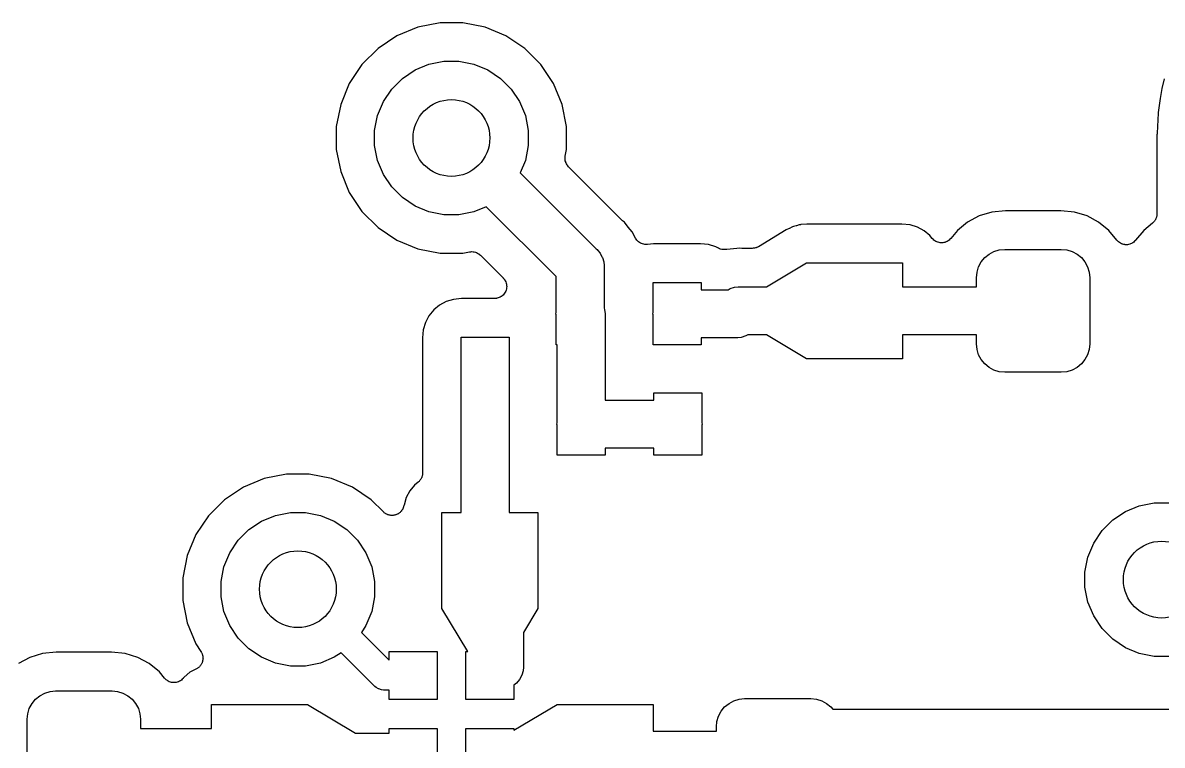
# Model space of a CAD drawing. Extents: x 113.2 to 188.8, y -123.8 to -78.2.
# Drawn here: x 124.57 to 130.5, y -90.76 to -87 of the extents above; entities that cross this region are included whole.
import ezdxf

# ---------------------------------------------------------------- set-up
doc = ezdxf.new("R2010")
doc.units = 0
doc.layers.add('BLACK', color=7, linetype='CONTINUOUS')

msp = doc.modelspace()

# ---------------------------------------------------------------- linework, layer by layer
at = {"layer": 'BLACK', "linetype": 'CONTINUOUS'}
for p, q in [((126.741, -87), (126.625, -87.0231)), ((126.859, -87), (126.741, -87)), ((126.975, -87.0231), (126.859, -87)), ((126.516, -87.0683), (126.418, -87.1339)), ((126.625, -87.0231), (126.516, -87.0683)), ((127.084, -87.0683), (126.975, -87.0231)), ((127.182, -87.1339), (127.084, -87.0683)), ((126.418, -87.1339), (126.334, -87.2175)), ((127.266, -87.2175), (127.182, -87.1339)), ((126.334, -87.2175), (126.268, -87.3158)), ((126.545, -87.2893), (126.611, -87.2455)), ((126.611, -87.2455), (126.683, -87.2154)), ((126.683, -87.2154), (126.761, -87.2)), ((126.761, -87.2), (126.839, -87.2)), ((126.839, -87.2), (126.917, -87.2154)), ((126.917, -87.2154), (126.989, -87.2455)), ((126.989, -87.2455), (127.055, -87.2893)), ((127.332, -87.3158), (127.266, -87.2175)), ((126.489, -87.345), (126.545, -87.2893)), ((127.055, -87.2893), (127.111, -87.345)), ((130.513, -87.2913), (130.5, -87.3414)), ((126.268, -87.3158), (126.223, -87.425)), ((126.446, -87.4105), (126.489, -87.345)), ((127.111, -87.345), (127.154, -87.4105)), ((127.377, -87.425), (127.332, -87.3158)), ((130.5, -87.3414), (130.492, -87.395)), ((126.223, -87.425), (126.2, -87.5409)), ((126.415, -87.4833), (126.446, -87.4105)), ((127.154, -87.4105), (127.185, -87.4833)), ((127.4, -87.5409), (127.377, -87.425)), ((130.492, -87.395), (130.481, -87.4675)), ((126.4, -87.5606), (126.415, -87.4833)), ((127.185, -87.4833), (127.2, -87.5606)), ((130.481, -87.4701), (130.476, -87.5745)), ((130.481, -87.4675), (130.481, -87.4676)), ((130.481, -87.4676), (130.481, -87.4701)), ((126.2, -87.5409), (126.2, -87.6591)), ((127.4, -87.6591), (127.4, -87.5409)), ((126.4, -87.6394), (126.4, -87.5606)), ((127.2, -87.5606), (127.2, -87.6394)), ((130.476, -87.5776), (130.475, -87.584)), ((130.475, -87.584), (130.475, -87.5905)), ((130.475, -87.5905), (130.475, -87.5914)), ((130.475, -87.5914), (130.475, -87.5925)), ((130.475, -87.5925), (130.475, -87.5936)), ((130.475, -87.5936), (130.475, -87.6)), ((130.475, -87.6), (130.475, -87.6064)), ((130.475, -87.6064), (130.475, -87.6073)), ((130.475, -87.6073), (130.475, -87.6084)), ((130.476, -87.5745), (130.476, -87.5754)), ((130.476, -87.5754), (130.476, -87.5765)), ((130.476, -87.5765), (130.476, -87.5776)), ((126.2, -87.6591), (126.223, -87.775)), ((126.415, -87.7167), (126.4, -87.6394)), ((127.2, -87.6394), (127.185, -87.7167)), ((127.393, -87.6939), (127.4, -87.6591)), ((130.475, -87.6084), (130.475, -87.6095)), ((130.475, -87.6095), (130.475, -87.9948)), ((126.446, -87.7895), (126.415, -87.7167)), ((127.185, -87.7167), (127.158, -87.7811)), ((127.392, -87.6997), (127.393, -87.6939)), ((127.392, -87.7056), (127.392, -87.6997)), ((127.392, -87.7059), (127.392, -87.7056)), ((127.392, -87.7062), (127.392, -87.7059)), ((127.392, -87.712), (127.392, -87.7062)), ((127.393, -87.7178), (127.392, -87.712)), ((127.393, -87.7181), (127.393, -87.7178)), ((127.393, -87.7184), (127.393, -87.7181)), ((127.395, -87.724), (127.393, -87.7184)), ((127.396, -87.7295), (127.395, -87.724)), ((126.223, -87.775), (126.268, -87.8842)), ((127.158, -87.7811), (127.554, -88.1773)), ((127.396, -87.7298), (127.396, -87.7295)), ((127.397, -87.7301), (127.396, -87.7298)), ((127.399, -87.7353), (127.397, -87.7301)), ((127.402, -87.7404), (127.399, -87.7353)), ((127.402, -87.7407), (127.402, -87.7404)), ((127.402, -87.7409), (127.402, -87.7407)), ((127.406, -87.7454), (127.402, -87.7409)), ((127.41, -87.75), (127.406, -87.7454)), ((127.41, -87.7505), (127.41, -87.75)), ((127.41, -87.7506), (127.41, -87.7505)), ((127.41, -87.7505), (127.41, -87.7505)), ((127.41, -87.7505), (127.41, -87.7505)), ((127.686, -88.0267), (127.41, -87.7506)), ((126.489, -87.855), (126.446, -87.7895)), ((126.268, -87.8842), (126.334, -87.9825)), ((126.545, -87.9107), (126.489, -87.855)), ((126.611, -87.9545), (126.545, -87.9107)), ((126.683, -87.9846), (126.611, -87.9545)), ((126.981, -87.9579), (126.917, -87.9846)), ((127.345, -88.3218), (126.981, -87.9579)), ((126.334, -87.9825), (126.418, -88.066)), ((126.761, -88), (126.683, -87.9846)), ((126.839, -88), (126.761, -88)), ((126.917, -87.9846), (126.839, -88)), ((129.549, -88.0056), (129.489, -88.0378)), ((129.615, -87.9857), (129.549, -88.0056)), ((129.686, -87.9787), (129.615, -87.9857)), ((129.974, -87.9787), (129.686, -87.9787)), ((130.045, -87.9857), (129.974, -87.9787)), ((130.111, -88.0056), (130.045, -87.9857)), ((130.171, -88.0378), (130.111, -88.0056)), ((130.469, -88.022), (130.468, -88.0245)), ((130.47, -88.0196), (130.469, -88.022)), ((130.471, -88.0164), (130.47, -88.0196)), ((130.472, -88.0132), (130.471, -88.0164)), ((130.473, -88.0105), (130.472, -88.0132)), ((130.474, -88.0079), (130.473, -88.0105)), ((130.475, -88.0012), (130.474, -88.0045)), ((130.474, -88.0045), (130.474, -88.0079)), ((130.475, -87.9948), (130.475, -87.9957)), ((130.475, -87.9957), (130.475, -87.9984)), ((130.475, -87.9984), (130.475, -88.0012)), ((126.418, -88.066), (126.516, -88.1317)), ((127.688, -88.0284), (127.686, -88.0267)), ((127.69, -88.0303), (127.688, -88.0284)), ((127.691, -88.0309), (127.69, -88.0303)), ((127.701, -88.0391), (127.691, -88.0309)), ((127.721, -88.0638), (127.701, -88.0391)), ((127.721, -88.0639), (127.721, -88.0638)), ((127.742, -88.0886), (127.721, -88.0639)), ((128.544, -88.079), (128.399, -88.166)), ((128.559, -88.072), (128.544, -88.079)), ((128.56, -88.0714), (128.559, -88.072)), ((128.561, -88.071), (128.56, -88.0714)), ((128.573, -88.0643), (128.561, -88.0706)), ((128.561, -88.0706), (128.561, -88.071)), ((128.577, -88.0627), (128.573, -88.0643)), ((128.573, -88.0643), (128.573, -88.0643)), ((128.581, -88.0613), (128.577, -88.0627)), ((128.582, -88.0609), (128.581, -88.0613)), ((128.595, -88.0576), (128.582, -88.0608)), ((128.582, -88.0608), (128.582, -88.0609)), ((128.596, -88.0572), (128.595, -88.0576)), ((128.597, -88.057), (128.596, -88.0572)), ((128.598, -88.0568), (128.597, -88.057)), ((128.611, -88.0529), (128.598, -88.0568)), ((128.615, -88.0521), (128.611, -88.0529)), ((128.611, -88.0529), (128.611, -88.0529)), ((128.619, -88.0515), (128.615, -88.0521)), ((128.62, -88.0513), (128.619, -88.0515)), ((128.621, -88.051), (128.62, -88.0513)), ((128.652, -88.0487), (128.621, -88.051)), ((129.147, -88.0487), (128.652, -88.0487)), ((129.189, -88.0529), (129.147, -88.0487)), ((129.227, -88.0643), (129.189, -88.0529)), ((129.262, -88.0829), (129.227, -88.0643)), ((129.436, -88.0811), (129.402, -88.123)), ((129.489, -88.0378), (129.436, -88.0811)), ((130.224, -88.0811), (130.171, -88.0378)), ((130.266, -88.1329), (130.224, -88.0811)), ((130.406, -88.0811), (130.364, -88.1329)), ((130.452, -88.0434), (130.406, -88.0811)), ((130.454, -88.0415), (130.452, -88.0434)), ((130.456, -88.0397), (130.454, -88.0415)), ((130.458, -88.0371), (130.456, -88.0397)), ((130.461, -88.0347), (130.458, -88.0371)), ((130.462, -88.0324), (130.461, -88.0347)), ((130.464, -88.0303), (130.462, -88.0324)), ((130.466, -88.0274), (130.464, -88.0303)), ((130.468, -88.0245), (130.466, -88.0274)), ((126.516, -88.1317), (126.625, -88.1769)), ((127.759, -88.1215), (127.742, -88.0886)), ((127.762, -88.1263), (127.759, -88.1215)), ((127.766, -88.1313), (127.762, -88.1263)), ((127.766, -88.1315), (127.766, -88.1313)), ((127.766, -88.1317), (127.766, -88.1315)), ((127.77, -88.1358), (127.766, -88.1317)), ((127.774, -88.14), (127.77, -88.1358)), ((127.774, -88.1402), (127.774, -88.14)), ((127.775, -88.1404), (127.774, -88.1402)), ((127.779, -88.1436), (127.775, -88.1404)), ((129.292, -88.1079), (129.262, -88.0829)), ((129.305, -88.123), (129.292, -88.1079)), ((129.309, -88.1272), (129.305, -88.123)), ((129.313, -88.1315), (129.309, -88.1272)), ((129.313, -88.1316), (129.313, -88.1315)), ((129.313, -88.1317), (129.313, -88.1316)), ((129.318, -88.135), (129.313, -88.1317)), ((129.323, -88.1383), (129.318, -88.135)), ((129.323, -88.1384), (129.323, -88.1383)), ((129.323, -88.1385), (129.323, -88.1384)), ((129.329, -88.1408), (129.323, -88.1385)), ((129.334, -88.1431), (129.329, -88.1408)), ((129.377, -88.1411), (129.371, -88.1434)), ((129.382, -88.1389), (129.377, -88.1411)), ((129.387, -88.1355), (129.382, -88.1388)), ((129.382, -88.1388), (129.382, -88.1388)), ((129.382, -88.1388), (129.382, -88.1389)), ((129.392, -88.1323), (129.387, -88.1355)), ((129.393, -88.132), (129.392, -88.1321)), ((129.392, -88.1321), (129.392, -88.1323)), ((129.397, -88.1277), (129.393, -88.132)), ((129.401, -88.1237), (129.397, -88.1277)), ((129.402, -88.123), (129.401, -88.1234)), ((129.401, -88.1234), (129.401, -88.1234)), ((129.401, -88.1234), (129.401, -88.1234)), ((129.401, -88.1234), (129.401, -88.1237)), ((130.271, -88.1372), (130.266, -88.1329)), ((130.275, -88.1413), (130.271, -88.1372)), ((130.275, -88.1414), (130.275, -88.1413)), ((130.275, -88.1416), (130.275, -88.1414)), ((130.28, -88.1449), (130.275, -88.1416)), ((130.354, -88.1421), (130.349, -88.1454)), ((130.355, -88.1419), (130.354, -88.142)), ((130.354, -88.142), (130.354, -88.1421)), ((130.359, -88.1378), (130.355, -88.1419)), ((130.363, -88.1336), (130.359, -88.1378)), ((130.364, -88.1329), (130.363, -88.1333)), ((130.363, -88.1333), (130.363, -88.1333)), ((130.363, -88.1333), (130.363, -88.1333)), ((130.363, -88.1333), (130.363, -88.1336)), ((126.625, -88.1769), (126.741, -88.2)), ((126.741, -88.2), (126.859, -88.2)), ((126.859, -88.2), (126.894, -88.1931)), ((126.894, -88.193), (126.895, -88.1929)), ((126.894, -88.1931), (126.894, -88.193)), ((126.894, -88.193), (126.894, -88.193)), ((126.894, -88.193), (126.894, -88.193)), ((126.895, -88.1929), (126.901, -88.1924)), ((126.901, -88.1924), (126.906, -88.1919)), ((126.906, -88.1919), (126.907, -88.1919)), ((126.907, -88.1919), (126.907, -88.1919)), ((126.907, -88.1919), (126.913, -88.1925)), ((126.913, -88.1925), (126.919, -88.1931)), ((126.919, -88.1931), (126.919, -88.1932)), ((126.919, -88.1932), (126.919, -88.1932)), ((126.919, -88.1932), (126.925, -88.195)), ((126.925, -88.195), (126.93, -88.1967)), ((126.93, -88.1967), (126.931, -88.1968)), ((126.931, -88.1968), (126.931, -88.1969)), ((126.931, -88.1969), (126.936, -88.1997)), ((126.936, -88.1997), (126.941, -88.2025)), ((127.554, -88.1773), (127.559, -88.1812)), ((127.559, -88.1812), (127.563, -88.1859)), ((127.563, -88.1859), (127.563, -88.1859)), ((127.563, -88.1859), (127.574, -88.2002)), ((127.574, -88.2002), (127.584, -88.2181)), ((127.784, -88.147), (127.779, -88.1436)), ((127.785, -88.1471), (127.784, -88.147)), ((127.785, -88.1472), (127.785, -88.1471)), ((127.79, -88.1495), (127.785, -88.1472)), ((127.796, -88.1518), (127.79, -88.1495)), ((127.796, -88.1519), (127.796, -88.1518)), ((127.796, -88.1518), (127.796, -88.1518)), ((127.802, -88.1531), (127.796, -88.1519)), ((127.808, -88.1543), (127.802, -88.1531)), ((127.808, -88.1544), (127.808, -88.1543)), ((127.808, -88.1543), (127.808, -88.1543)), ((127.814, -88.1544), (127.808, -88.1544)), ((127.82, -88.1545), (127.814, -88.1544)), ((127.821, -88.1544), (127.82, -88.1544)), ((127.82, -88.1544), (127.82, -88.1544)), ((127.82, -88.1544), (127.82, -88.1544)), ((127.82, -88.1544), (127.82, -88.1545)), ((127.853, -88.1512), (127.821, -88.1544)), ((128.097, -88.1512), (127.853, -88.1512)), ((128.139, -88.1554), (128.097, -88.1512)), ((128.177, -88.1668), (128.139, -88.1554)), ((128.191, -88.1743), (128.177, -88.1668)), ((128.196, -88.1765), (128.191, -88.1743)), ((128.202, -88.1788), (128.196, -88.1765)), ((128.202, -88.179), (128.202, -88.1788)), ((128.202, -88.1788), (128.202, -88.1788)), ((128.208, -88.1801), (128.202, -88.179)), ((128.214, -88.1813), (128.208, -88.1801)), ((128.214, -88.1814), (128.214, -88.1813)), ((128.214, -88.1813), (128.214, -88.1813)), ((128.22, -88.1814), (128.214, -88.1814)), ((128.226, -88.1815), (128.22, -88.1814)), ((128.232, -88.1803), (128.226, -88.1814)), ((128.226, -88.1814), (128.226, -88.1814)), ((128.226, -88.1814), (128.226, -88.1815)), ((128.234, -88.1799), (128.232, -88.1803)), ((128.287, -88.1747), (128.234, -88.1799)), ((128.3, -88.1734), (128.287, -88.1747)), ((128.287, -88.1747), (128.287, -88.1747)), ((128.313, -88.1747), (128.3, -88.1734)), ((128.316, -88.1747), (128.313, -88.1747)), ((128.318, -88.175), (128.316, -88.1747)), ((128.319, -88.175), (128.318, -88.175)), ((128.366, -88.175), (128.319, -88.175)), ((128.371, -88.1746), (128.366, -88.175)), ((128.375, -88.1744), (128.371, -88.1746)), ((128.377, -88.174), (128.375, -88.1744)), ((128.379, -88.1738), (128.377, -88.174)), ((128.383, -88.1726), (128.379, -88.1738)), ((128.387, -88.1716), (128.383, -88.1726)), ((128.389, -88.1708), (128.387, -88.1716)), ((128.39, -88.1703), (128.389, -88.1708)), ((128.394, -88.1683), (128.39, -88.1703)), ((128.398, -88.1665), (128.394, -88.1683)), ((128.399, -88.166), (128.398, -88.1665)), ((129.335, -88.1432), (129.334, -88.1431)), ((129.341, -88.1444), (129.335, -88.1432)), ((129.335, -88.1432), (129.335, -88.1432)), ((129.346, -88.1456), (129.341, -88.1444)), ((129.347, -88.1456), (129.346, -88.1456)), ((129.347, -88.1457), (129.347, -88.1456)), ((129.353, -88.1457), (129.347, -88.1457)), ((129.359, -88.1458), (129.353, -88.1457)), ((129.365, -88.1446), (129.359, -88.1457)), ((129.359, -88.1457), (129.359, -88.1457)), ((129.359, -88.1457), (129.359, -88.1458)), ((129.371, -88.1435), (129.365, -88.1446)), ((129.371, -88.1434), (129.371, -88.1434)), ((129.371, -88.1434), (129.371, -88.1435)), ((129.601, -88.2049), (129.626, -88.1912)), ((129.626, -88.1912), (129.654, -88.1828)), ((129.654, -88.1828), (129.683, -88.18)), ((129.683, -88.18), (129.977, -88.18)), ((129.977, -88.18), (130.006, -88.1828)), ((130.006, -88.1828), (130.034, -88.1912)), ((130.034, -88.1912), (130.059, -88.2049)), ((130.285, -88.1482), (130.28, -88.1449)), ((130.285, -88.1483), (130.285, -88.1482)), ((130.285, -88.1484), (130.285, -88.1483)), ((130.291, -88.1506), (130.285, -88.1484)), ((130.296, -88.153), (130.291, -88.1506)), ((130.296, -88.1531), (130.296, -88.153)), ((130.297, -88.1531), (130.296, -88.1531)), ((130.302, -88.1543), (130.297, -88.1531)), ((130.308, -88.1555), (130.302, -88.1543)), ((130.309, -88.1556), (130.308, -88.1555)), ((130.308, -88.1555), (130.308, -88.1555)), ((130.314, -88.1556), (130.309, -88.1556)), ((130.321, -88.1556), (130.314, -88.1556)), ((130.327, -88.1545), (130.321, -88.1556)), ((130.321, -88.1556), (130.321, -88.1556)), ((130.321, -88.1556), (130.321, -88.1556)), ((130.333, -88.1534), (130.327, -88.1545)), ((130.338, -88.151), (130.333, -88.1533)), ((130.333, -88.1533), (130.333, -88.1533)), ((130.333, -88.1533), (130.333, -88.1534)), ((130.344, -88.1488), (130.338, -88.151)), ((130.349, -88.1454), (130.344, -88.1486)), ((130.344, -88.1486), (130.344, -88.1487)), ((130.344, -88.1487), (130.344, -88.1488)), ((126.941, -88.2025), (126.941, -88.2027)), ((126.941, -88.2027), (126.942, -88.2028)), ((126.942, -88.2028), (126.946, -88.2066)), ((126.946, -88.2066), (126.951, -88.2103)), ((126.951, -88.2103), (127.069, -88.3289)), ((127.584, -88.2181), (127.586, -88.2219)), ((127.586, -88.2219), (127.593, -88.2455)), ((127.593, -88.2455), (127.595, -88.2639)), ((128.442, -88.375), (128.65, -88.25)), ((128.65, -88.25), (129.15, -88.25)), ((129.15, -88.25), (129.15, -88.375)), ((129.546, -88.2711), (129.56, -88.2456)), ((129.56, -88.2456), (129.578, -88.2232)), ((129.578, -88.2232), (129.601, -88.2049)), ((130.059, -88.2049), (130.082, -88.2232)), ((130.082, -88.2232), (130.1, -88.2456)), ((130.1, -88.2456), (130.114, -88.2711)), ((127.595, -88.2639), (127.595, -88.2639)), ((127.595, -88.2639), (127.596, -88.27)), ((127.596, -88.27), (127.595, -88.2761)), ((127.595, -88.2761), (127.595, -88.485)), ((129.535, -88.3275), (129.538, -88.2987)), ((129.538, -88.2987), (129.546, -88.2711)), ((130.114, -88.2711), (130.122, -88.2987)), ((130.122, -88.2987), (130.125, -88.3275)), ((127.069, -88.3289), (127.07, -88.3294)), ((127.07, -88.3294), (127.07, -88.3294)), ((127.07, -88.3294), (127.07, -88.3294)), ((127.07, -88.3294), (127.07, -88.3296)), ((127.07, -88.3296), (127.074, -88.3342)), ((127.074, -88.3342), (127.077, -88.339)), ((127.077, -88.339), (127.078, -88.3391)), ((127.078, -88.3391), (127.078, -88.3391)), ((127.078, -88.3391), (127.08, -88.3444)), ((127.08, -88.3444), (127.083, -88.3498)), ((127.083, -88.3498), (127.083, -88.3499)), ((127.083, -88.3499), (127.083, -88.35)), ((127.083, -88.35), (127.085, -88.3555)), ((127.085, -88.3555), (127.087, -88.3616)), ((127.087, -88.3616), (127.087, -88.3617)), ((127.087, -88.3617), (127.087, -88.3618)), ((127.087, -88.3618), (127.087, -88.3677)), ((127.087, -88.3677), (127.088, -88.3738)), ((127.088, -88.374), (127.087, -88.3801)), ((127.088, -88.3738), (127.088, -88.3739)), ((127.088, -88.3739), (127.088, -88.374)), ((127.345, -88.3525), (127.345, -88.3218)), ((127.345, -88.5089), (127.345, -88.3525)), ((127.345, -88.3525), (127.345, -88.3525)), ((127.85, -88.5089), (127.85, -88.3525)), ((127.85, -88.3525), (128.1, -88.3525)), ((128.1, -88.3525), (128.1, -88.39)), ((128.252, -88.384), (128.275, -88.3768)), ((128.275, -88.3768), (128.294, -88.375)), ((128.294, -88.375), (128.3, -88.3744)), ((128.294, -88.375), (128.294, -88.375)), ((128.3, -88.3744), (128.306, -88.375)), ((128.306, -88.375), (128.442, -88.375)), ((129.15, -88.375), (129.535, -88.375)), ((129.535, -88.375), (129.535, -88.3275)), ((130.125, -88.3275), (130.125, -88.6725)), ((126.853, -88.4362), (126.811, -88.4404)), ((127.025, -88.4362), (126.853, -88.4362)), ((127.031, -88.4356), (127.025, -88.4362)), ((127.037, -88.4351), (127.031, -88.4356)), ((127.043, -88.4332), (127.037, -88.435)), ((127.037, -88.435), (127.037, -88.435)), ((127.037, -88.435), (127.037, -88.4351)), ((127.049, -88.4316), (127.043, -88.4332)), ((127.054, -88.4285), (127.049, -88.4315)), ((127.049, -88.4315), (127.049, -88.4315)), ((127.049, -88.4315), (127.049, -88.4316)), ((127.059, -88.4258), (127.054, -88.4285)), ((127.06, -88.4258), (127.059, -88.4258)), ((127.065, -88.4218), (127.06, -88.4257)), ((127.06, -88.4257), (127.06, -88.4258)), ((127.069, -88.4181), (127.065, -88.4218)), ((127.073, -88.4132), (127.069, -88.418)), ((127.069, -88.418), (127.069, -88.418)), ((127.069, -88.418), (127.069, -88.4181)), ((127.077, -88.4087), (127.073, -88.4132)), ((127.08, -88.4033), (127.077, -88.4085)), ((127.077, -88.4085), (127.077, -88.4086)), ((127.077, -88.4086), (127.077, -88.4087)), ((127.083, -88.3979), (127.08, -88.4033)), ((127.085, -88.392), (127.083, -88.3977)), ((127.083, -88.3977), (127.083, -88.3978)), ((127.083, -88.3978), (127.083, -88.3979)), ((127.086, -88.3862), (127.085, -88.392)), ((127.087, -88.3801), (127.086, -88.386)), ((127.086, -88.386), (127.086, -88.3861)), ((127.086, -88.3861), (127.086, -88.3862)), ((128.1, -88.39), (128.241, -88.39)), ((128.241, -88.39), (128.252, -88.384)), ((126.708, -88.4954), (126.683, -88.5258)), ((126.738, -88.4704), (126.708, -88.4954)), ((126.773, -88.4518), (126.738, -88.4704)), ((126.811, -88.4404), (126.773, -88.4518)), ((127.595, -88.485), (127.598, -88.4955)), ((127.598, -88.4955), (127.6, -88.5139)), ((126.683, -88.5258), (126.664, -88.5606)), ((127.344, -88.515), (127.345, -88.5089)), ((127.345, -88.5211), (127.344, -88.515)), ((127.345, -88.6775), (127.345, -88.5211)), ((127.6, -88.5139), (127.6, -88.5139)), ((127.6, -88.5139), (127.601, -88.52)), ((127.601, -88.52), (127.6, -88.5261)), ((127.6, -88.5261), (127.6, -88.965)), ((127.849, -88.515), (127.85, -88.5089)), ((127.85, -88.5211), (127.849, -88.515)), ((127.85, -88.6775), (127.85, -88.5211)), ((126.653, -88.5983), (126.649, -88.6406)), ((126.664, -88.5606), (126.653, -88.5983)), ((126.649, -88.6406), (126.649, -88.9594)), ((126.85, -88.7939), (126.85, -88.6375)), ((126.85, -88.6375), (127.1, -88.6375)), ((127.1, -88.6375), (127.1, -89.55)), ((128.279, -88.64), (128.1, -88.64)), ((128.1, -88.64), (128.1, -88.6775)), ((128.285, -88.6406), (128.279, -88.64)), ((128.291, -88.64), (128.285, -88.6406)), ((128.31, -88.6382), (128.291, -88.64)), ((128.291, -88.64), (128.291, -88.64)), ((128.333, -88.631), (128.31, -88.6382)), ((128.344, -88.625), (128.333, -88.631)), ((128.442, -88.625), (128.344, -88.625)), ((128.65, -88.75), (128.442, -88.625)), ((129.535, -88.625), (129.15, -88.625)), ((129.15, -88.625), (129.15, -88.75)), ((129.535, -88.6725), (129.535, -88.625)), ((129.538, -88.7013), (129.535, -88.6725)), ((130.125, -88.6725), (130.122, -88.7013)), ((127.35, -88.6775), (127.345, -88.6775)), ((127.35, -88.9275), (127.35, -88.6775)), ((128.1, -88.6775), (127.85, -88.6775)), ((129.546, -88.7289), (129.538, -88.7013)), ((129.56, -88.7544), (129.546, -88.7289)), ((130.114, -88.7289), (130.1, -88.7544)), ((130.122, -88.7013), (130.114, -88.7289)), ((126.85, -89.55), (126.85, -88.7939)), ((129.15, -88.75), (128.65, -88.75)), ((129.578, -88.7768), (129.56, -88.7544)), ((129.601, -88.7951), (129.578, -88.7768)), ((130.082, -88.7768), (130.059, -88.7951)), ((130.1, -88.7544), (130.082, -88.7768)), ((129.626, -88.8088), (129.601, -88.7951)), ((129.654, -88.8172), (129.626, -88.8088)), ((129.683, -88.82), (129.654, -88.8172)), ((129.977, -88.82), (129.683, -88.82)), ((130.006, -88.8172), (129.977, -88.82)), ((130.034, -88.8088), (130.006, -88.8172)), ((130.059, -88.7951), (130.034, -88.8088)), ((126.649, -88.9594), (126.65, -88.9692)), ((126.65, -88.9692), (126.65, -88.9701)), ((126.65, -88.9701), (126.65, -88.9728)), ((126.65, -88.9728), (126.65, -88.9754)), ((127.35, -89.0839), (127.35, -88.9275)), ((127.6, -88.965), (127.855, -88.965)), ((127.855, -88.965), (127.855, -88.9275)), ((127.855, -88.9275), (128.105, -88.9275)), ((128.105, -88.9275), (128.105, -89.0839)), ((126.65, -88.9754), (126.65, -89.3436)), ((127.349, -89.09), (127.35, -89.0839)), ((127.35, -89.0961), (127.349, -89.09)), ((128.105, -89.0839), (128.106, -89.09)), ((128.106, -89.09), (128.105, -89.0961)), ((127.35, -89.2525), (127.35, -89.0961)), ((128.105, -89.0961), (128.105, -89.2525)), ((127.6, -89.2525), (127.35, -89.2525)), ((127.855, -89.215), (127.6, -89.215)), ((127.6, -89.215), (127.6, -89.2525)), ((127.855, -89.2525), (127.855, -89.215)), ((128.105, -89.2525), (127.855, -89.2525)), ((125.825, -89.3731), (125.716, -89.4183)), ((125.941, -89.35), (125.825, -89.3731)), ((126.059, -89.35), (125.941, -89.35)), ((126.175, -89.3731), (126.059, -89.35)), ((126.284, -89.4183), (126.175, -89.3731)), ((126.631, -89.3885), (126.629, -89.3902)), ((126.633, -89.3859), (126.631, -89.3885)), ((126.636, -89.3835), (126.633, -89.3859)), ((126.637, -89.3812), (126.636, -89.3835)), ((126.639, -89.3791), (126.637, -89.3812)), ((126.641, -89.3762), (126.639, -89.3791)), ((126.643, -89.3733), (126.641, -89.3762)), ((126.644, -89.3708), (126.643, -89.3733)), ((126.645, -89.3684), (126.644, -89.3708)), ((126.646, -89.3651), (126.645, -89.3684)), ((126.647, -89.362), (126.646, -89.3651)), ((126.648, -89.3593), (126.647, -89.362)), ((126.649, -89.3567), (126.648, -89.3593)), ((126.65, -89.35), (126.649, -89.3533)), ((126.649, -89.3533), (126.649, -89.3567)), ((126.65, -89.3436), (126.65, -89.3445)), ((126.65, -89.3445), (126.65, -89.3472)), ((126.65, -89.3472), (126.65, -89.35)), ((125.716, -89.4183), (125.618, -89.4839)), ((126.382, -89.4839), (126.284, -89.4183)), ((126.583, -89.4384), (126.564, -89.4731)), ((126.608, -89.4079), (126.583, -89.4384)), ((126.627, -89.3922), (126.608, -89.4079)), ((126.629, -89.3902), (126.627, -89.3922)), ((125.618, -89.4839), (125.534, -89.5675)), ((126.446, -89.5475), (126.382, -89.4839)), ((126.564, -89.4731), (126.553, -89.5117)), ((130.383, -89.5154), (130.461, -89.5)), ((130.461, -89.5), (130.539, -89.5)), ((125.811, -89.5955), (125.883, -89.5654)), ((125.883, -89.5654), (125.961, -89.55)), ((125.961, -89.55), (126.039, -89.55)), ((126.039, -89.55), (126.117, -89.5654)), ((126.117, -89.5654), (126.189, -89.5955)), ((126.448, -89.5494), (126.446, -89.5475)), ((126.45, -89.5515), (126.448, -89.5494)), ((126.453, -89.5533), (126.45, -89.5515)), ((126.456, -89.5553), (126.453, -89.5533)), ((126.458, -89.5567), (126.456, -89.5553)), ((126.461, -89.5584), (126.458, -89.5567)), ((126.464, -89.5596), (126.461, -89.5584)), ((126.466, -89.5611), (126.464, -89.5596)), ((126.469, -89.562), (126.466, -89.5611)), ((126.472, -89.5631), (126.469, -89.562)), ((126.475, -89.5638), (126.472, -89.5631)), ((126.478, -89.5647), (126.475, -89.5638)), ((126.481, -89.565), (126.478, -89.5647)), ((126.484, -89.5656), (126.481, -89.565)), ((126.487, -89.5656), (126.484, -89.5656)), ((126.49, -89.5659), (126.487, -89.5656)), ((126.493, -89.5657), (126.49, -89.5659)), ((126.496, -89.5657), (126.493, -89.5657)), ((126.499, -89.5651), (126.496, -89.5657)), ((126.502, -89.5648), (126.499, -89.5651)), ((126.505, -89.5639), (126.502, -89.5648)), ((126.508, -89.5634), (126.505, -89.5639)), ((126.511, -89.5622), (126.508, -89.5634)), ((126.514, -89.5613), (126.511, -89.5622)), ((126.517, -89.5599), (126.514, -89.5613)), ((126.52, -89.5588), (126.517, -89.5599)), ((126.522, -89.557), (126.52, -89.5588)), ((126.525, -89.5556), (126.522, -89.557)), ((126.527, -89.5537), (126.525, -89.5556)), ((126.53, -89.5521), (126.527, -89.5537)), ((126.532, -89.5498), (126.53, -89.5521)), ((126.535, -89.5478), (126.532, -89.5498)), ((126.537, -89.5456), (126.535, -89.5478)), ((126.539, -89.5435), (126.537, -89.5456)), ((126.54, -89.5409), (126.539, -89.5435)), ((126.542, -89.5384), (126.54, -89.5409)), ((126.544, -89.5358), (126.542, -89.5384)), ((126.546, -89.5334), (126.544, -89.5358)), ((126.547, -89.5304), (126.546, -89.5334)), ((126.548, -89.5276), (126.547, -89.5304)), ((126.549, -89.5248), (126.548, -89.5276)), ((126.55, -89.5221), (126.549, -89.5248)), ((126.551, -89.519), (126.55, -89.5221)), ((126.552, -89.5159), (126.551, -89.519)), ((126.553, -89.5117), (126.552, -89.513)), ((126.552, -89.513), (126.552, -89.5159)), ((126.75, -90.05), (126.75, -89.55)), ((126.75, -89.55), (126.85, -89.55)), ((127.1, -89.55), (127.25, -89.55)), ((127.25, -89.55), (127.25, -90.05)), ((130.245, -89.5893), (130.311, -89.5455)), ((130.311, -89.5455), (130.383, -89.5154)), ((125.534, -89.5675), (125.468, -89.6658)), ((125.745, -89.6393), (125.811, -89.5955)), ((126.189, -89.5955), (126.255, -89.6393)), ((130.189, -89.645), (130.245, -89.5893)), ((125.468, -89.6658), (125.423, -89.775)), ((125.689, -89.695), (125.745, -89.6393)), ((126.255, -89.6393), (126.311, -89.695)), ((130.146, -89.7105), (130.189, -89.645)), ((125.646, -89.7605), (125.689, -89.695)), ((126.311, -89.695), (126.354, -89.7605)), ((130.115, -89.7833), (130.146, -89.7105)), ((125.423, -89.775), (125.4, -89.8909)), ((125.615, -89.8333), (125.646, -89.7605)), ((126.354, -89.7605), (126.385, -89.8333)), ((130.1, -89.8606), (130.115, -89.7833)), ((125.6, -89.9106), (125.615, -89.8333)), ((126.385, -89.8333), (126.4, -89.9106)), ((130.1, -89.9394), (130.1, -89.8606)), ((125.4, -89.8909), (125.4, -90.0091)), ((125.6, -89.9894), (125.6, -89.9106)), ((126.4, -89.9106), (126.4, -89.9894)), ((130.115, -90.0167), (130.1, -89.9394)), ((125.4, -90.0091), (125.423, -90.125)), ((125.615, -90.0667), (125.6, -89.9894)), ((126.4, -89.9894), (126.385, -90.0667)), ((130.146, -90.0895), (130.115, -90.0167)), ((125.646, -90.1395), (125.615, -90.0667)), ((126.385, -90.0667), (126.354, -90.1395)), ((126.885, -90.275), (126.75, -90.05)), ((127.25, -90.05), (127.175, -90.175)), ((130.189, -90.155), (130.146, -90.0895)), ((125.423, -90.125), (125.468, -90.2342)), ((125.689, -90.205), (125.646, -90.1395)), ((126.354, -90.1395), (126.331, -90.1748)), ((130.245, -90.2107), (130.189, -90.155)), ((125.745, -90.2607), (125.689, -90.205)), ((126.331, -90.1748), (126.475, -90.3189)), ((127.175, -90.175), (127.175, -90.3561)), ((130.311, -90.2545), (130.245, -90.2107)), ((124.741, -90.2787), (124.67, -90.2857)), ((125.029, -90.2787), (124.741, -90.2787)), ((125.1, -90.2857), (125.029, -90.2787)), ((125.468, -90.2342), (125.495, -90.2743)), ((125.495, -90.2743), (125.496, -90.2751)), ((125.496, -90.2751), (125.497, -90.2776)), ((125.497, -90.2776), (125.498, -90.28)), ((125.811, -90.3045), (125.745, -90.2607)), ((126.475, -90.3189), (126.475, -90.275)), ((126.475, -90.275), (126.725, -90.275)), ((126.725, -90.275), (126.725, -90.525)), ((126.875, -90.525), (126.875, -90.275)), ((126.875, -90.275), (126.885, -90.275)), ((130.383, -90.2846), (130.311, -90.2545)), ((124.604, -90.3056), (124.544, -90.3378)), ((124.67, -90.2857), (124.604, -90.3056)), ((125.166, -90.3056), (125.1, -90.2857)), ((125.226, -90.3378), (125.166, -90.3056)), ((125.279, -90.3811), (125.226, -90.3378)), ((125.498, -90.28), (125.5, -90.283)), ((125.499, -90.3364), (125.498, -90.339)), ((125.501, -90.3338), (125.499, -90.3364)), ((125.5, -90.283), (125.501, -90.2859)), ((125.501, -90.2859), (125.502, -90.2887)), ((125.502, -90.3307), (125.501, -90.3338)), ((125.502, -90.2887), (125.503, -90.2914)), ((125.503, -90.3277), (125.502, -90.3307)), ((125.503, -90.2914), (125.504, -90.2946)), ((125.504, -90.3221), (125.503, -90.3249)), ((125.503, -90.3249), (125.503, -90.3277)), ((125.504, -90.2946), (125.505, -90.2977)), ((125.505, -90.3189), (125.504, -90.3221)), ((125.505, -90.2977), (125.505, -90.3006)), ((125.505, -90.3006), (125.505, -90.3034)), ((125.505, -90.3034), (125.505, -90.3067)), ((125.505, -90.3067), (125.506, -90.31)), ((125.506, -90.31), (125.505, -90.3128)), ((125.505, -90.3128), (125.505, -90.3157)), ((125.505, -90.3157), (125.505, -90.3189)), ((125.883, -90.3346), (125.811, -90.3045)), ((125.961, -90.35), (125.883, -90.3346)), ((126.117, -90.3346), (126.039, -90.35)), ((126.189, -90.3045), (126.117, -90.3346)), ((126.225, -90.2809), (126.189, -90.3045)), ((126.394, -90.4504), (126.225, -90.2809)), ((130.461, -90.3), (130.383, -90.2846)), ((130.539, -90.3), (130.461, -90.3)), ((125.306, -90.4139), (125.279, -90.3811)), ((125.438, -90.3829), (125.408, -90.4079)), ((125.472, -90.3647), (125.438, -90.3829)), ((125.475, -90.3631), (125.472, -90.3647)), ((125.477, -90.3617), (125.475, -90.3631)), ((125.48, -90.3597), (125.477, -90.3617)), ((125.483, -90.3579), (125.48, -90.3597)), ((125.485, -90.3558), (125.483, -90.3579)), ((125.487, -90.354), (125.485, -90.3558)), ((125.489, -90.3515), (125.487, -90.354)), ((125.491, -90.3492), (125.489, -90.3515)), ((125.493, -90.3468), (125.491, -90.3492)), ((125.495, -90.3446), (125.493, -90.3468)), ((125.496, -90.3417), (125.495, -90.3446)), ((125.498, -90.339), (125.496, -90.3417)), ((126.039, -90.35), (125.961, -90.35)), ((127.173, -90.3745), (127.166, -90.3981)), ((127.175, -90.3561), (127.173, -90.3745)), ((125.31, -90.4181), (125.306, -90.4139)), ((125.314, -90.4223), (125.31, -90.4181)), ((125.314, -90.4224), (125.314, -90.4223)), ((125.314, -90.4226), (125.314, -90.4224)), ((125.32, -90.4259), (125.314, -90.4226)), ((125.324, -90.4292), (125.32, -90.4259)), ((125.325, -90.4293), (125.324, -90.4292)), ((125.325, -90.4294), (125.325, -90.4293)), ((125.33, -90.4317), (125.325, -90.4294)), ((125.336, -90.434), (125.33, -90.4317)), ((125.336, -90.4341), (125.336, -90.434)), ((125.336, -90.434), (125.336, -90.434)), ((125.342, -90.4353), (125.336, -90.4341)), ((125.348, -90.4365), (125.342, -90.4353)), ((125.354, -90.4366), (125.348, -90.4365)), ((125.348, -90.4365), (125.348, -90.4365)), ((125.348, -90.4365), (125.348, -90.4365)), ((125.36, -90.4366), (125.354, -90.4366)), ((125.366, -90.4355), (125.36, -90.4366)), ((125.36, -90.4366), (125.36, -90.4366)), ((125.36, -90.4366), (125.36, -90.4366)), ((125.372, -90.4344), (125.366, -90.4355)), ((125.378, -90.432), (125.372, -90.4343)), ((125.372, -90.4343), (125.372, -90.4343)), ((125.372, -90.4343), (125.372, -90.4344)), ((125.383, -90.4298), (125.378, -90.432)), ((125.384, -90.4297), (125.383, -90.4298)), ((125.389, -90.4264), (125.384, -90.4296)), ((125.384, -90.4296), (125.384, -90.4297)), ((125.394, -90.4231), (125.389, -90.4264)), ((125.398, -90.4187), (125.394, -90.4229)), ((125.394, -90.4229), (125.394, -90.423)), ((125.394, -90.423), (125.394, -90.4231)), ((125.402, -90.4146), (125.398, -90.4187)), ((125.403, -90.4143), (125.402, -90.4146)), ((125.408, -90.4079), (125.403, -90.4139)), ((125.403, -90.4139), (125.403, -90.4142)), ((125.403, -90.4142), (125.403, -90.4143)), ((125.403, -90.4143), (125.403, -90.4143)), ((126.397, -90.4533), (126.394, -90.4504)), ((126.401, -90.4566), (126.397, -90.4533)), ((126.408, -90.4627), (126.401, -90.4566)), ((127.139, -90.4388), (127.125, -90.4502)), ((127.125, -90.4502), (127.125, -90.525)), ((127.154, -90.4198), (127.139, -90.4388)), ((127.166, -90.3981), (127.154, -90.4198)), ((124.633, -90.5232), (124.656, -90.5049)), ((124.656, -90.5049), (124.681, -90.4912)), ((124.681, -90.4912), (124.709, -90.4828)), ((124.709, -90.4828), (124.737, -90.48)), ((124.737, -90.48), (125.032, -90.48)), ((125.032, -90.48), (125.061, -90.4828)), ((125.061, -90.4828), (125.089, -90.4912)), ((125.089, -90.4912), (125.114, -90.5049)), ((125.114, -90.5049), (125.137, -90.5232)), ((126.42, -90.4689), (126.408, -90.4627)), ((126.421, -90.4696), (126.42, -90.4689)), ((126.435, -90.4739), (126.421, -90.4696)), ((126.446, -90.475), (126.435, -90.4739)), ((126.45, -90.4754), (126.446, -90.475)), ((126.446, -90.475), (126.446, -90.475)), ((126.454, -90.475), (126.45, -90.4754)), ((126.475, -90.475), (126.454, -90.475)), ((126.475, -90.525), (126.475, -90.475)), ((124.593, -90.5987), (124.601, -90.5711)), ((124.601, -90.5711), (124.615, -90.5456)), ((124.615, -90.5456), (124.633, -90.5232)), ((125.137, -90.5232), (125.155, -90.5456)), ((125.155, -90.5456), (125.169, -90.5711)), ((125.169, -90.5711), (125.177, -90.5987)), ((125.55, -90.675), (125.55, -90.55)), ((125.55, -90.55), (126.05, -90.55)), ((126.05, -90.55), (126.3, -90.7)), ((126.725, -90.525), (126.475, -90.525)), ((127.125, -90.525), (126.875, -90.525)), ((127.125, -90.685), (127.35, -90.55)), ((127.35, -90.55), (127.85, -90.55)), ((127.85, -90.55), (127.85, -90.69)), ((128.205, -90.5856), (128.223, -90.5632)), ((128.223, -90.5632), (128.246, -90.5449)), ((128.246, -90.5449), (128.271, -90.5312)), ((128.271, -90.5312), (128.299, -90.5228)), ((128.299, -90.5228), (128.327, -90.52)), ((128.327, -90.52), (128.672, -90.52)), ((128.672, -90.52), (128.701, -90.5228)), ((128.701, -90.5228), (128.729, -90.5312)), ((128.729, -90.5312), (128.754, -90.5449)), ((128.754, -90.5449), (128.777, -90.5632)), ((128.777, -90.5632), (128.786, -90.575)), ((128.786, -90.575), (130.948, -90.575)), ((124.59, -90.6275), (124.593, -90.5987)), ((124.59, -90.9725), (124.59, -90.6275)), ((125.177, -90.5987), (125.18, -90.6275)), ((125.18, -90.6275), (125.18, -90.675)), ((128.183, -90.6387), (128.191, -90.6111)), ((128.191, -90.6111), (128.205, -90.5856)), ((125.18, -90.675), (125.55, -90.675)), ((126.475, -90.7), (126.475, -90.675)), ((126.475, -90.675), (126.725, -90.675)), ((126.725, -90.675), (126.725, -90.925)), ((126.875, -90.925), (126.875, -90.675)), ((126.875, -90.675), (127.125, -90.675)), ((127.125, -90.675), (127.125, -90.685)), ((127.85, -90.69), (128.18, -90.69)), ((128.18, -90.6675), (128.183, -90.6387)), ((128.18, -90.69), (128.18, -90.6675)), ((126.3, -90.7), (126.475, -90.7))]:
    msp.add_line(p, q, dxfattribs=at)
at = {"layer": 'BLACK'}
for centre in [(126.8, -87.6), (130.5, -89.9), (126, -89.95)]:
    msp.add_circle(centre, 0.2, dxfattribs=at)

doc.saveas('drawing.dxf')
